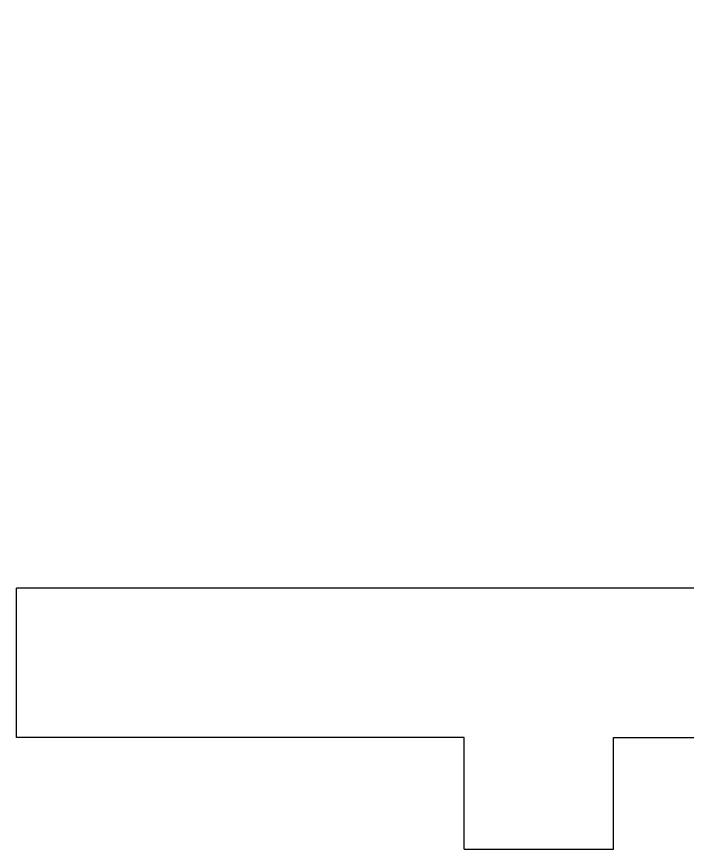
# Model space of a CAD drawing. Header units: millimetres. Extents: x -205 to 117945, y 114 to 103664.
# Drawn here: x 66795 to 67694, y 62914 to 64029 of the extents above; entities that cross this region are included whole.
import ezdxf

# ---------------------------------------------------------------- set-up
doc = ezdxf.new("R2010")
doc.units = ezdxf.units.MM
doc.layers.add('A-WALL', color=3, linetype='Continuous')

msp = doc.modelspace()

# ---------------------------------------------------------------- linework, layer by layer
at = {"layer": 'A-WALL', "flags": 128}
for points in [[(67844.8, 65163.6), (68444.8, 65163.6), (68444.8, 63263.6), (66794.8, 63263.6)], [(66794.8, 63063.6), (66794.8, 63263.6)], [(67394.8, 62913.6), (67394.8, 63063.6), (66794.8, 63063.6)], [(67594.8, 62913.6), (67594.8, 63063.6), (69594.8, 63063.6)], [(67394.8, 62913.6), (67594.8, 62913.6)]]:
    msp.add_lwpolyline(points, dxfattribs=at)

doc.saveas('drawing.dxf')
